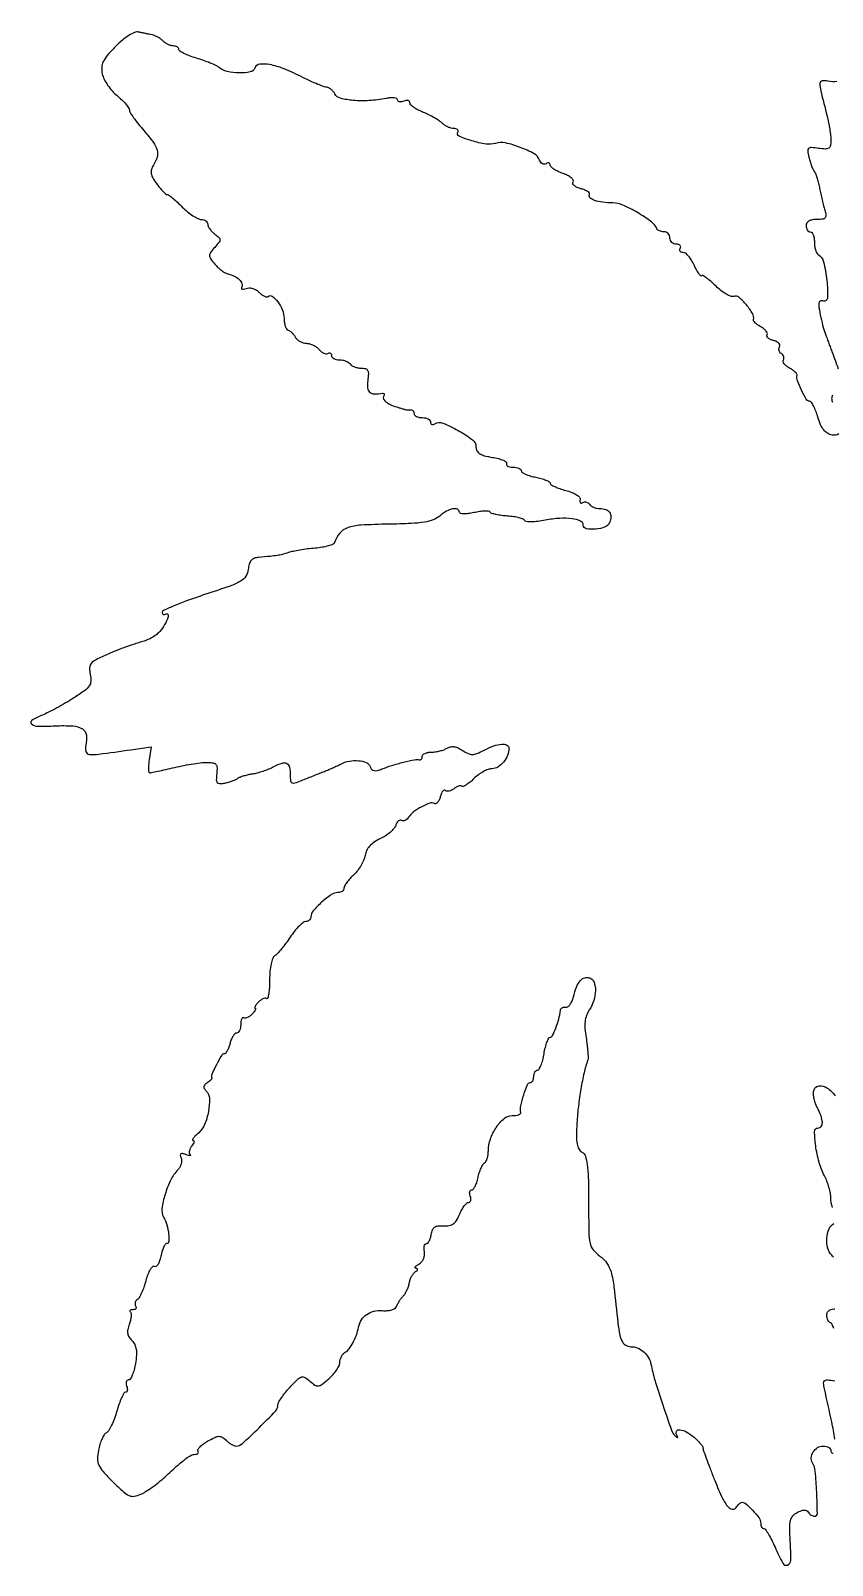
# Model space of a CAD drawing. Extents: x 0 to 389, y 0 to 388.
# Drawn here: x 0.1 to 194.4, y 0.1 to 371.7 of the extents above; entities that cross this region are included whole.
import ezdxf

# ---------------------------------------------------------------- set-up
doc = ezdxf.new("R2010")
doc.units = 0

msp = doc.modelspace()

# ---------------------------------------------------------------- linework, layer by layer
for points in [[(195.919137, 274.046835, -0.174423), (194.306045, 273.792326, -0.090086), (193.184973, 274.225306, -0.08716), (192.272916, 275.028701, -0.066518), (191.514225, 276.288854, -0.029508), (190.847243, 278.11552, 0.019178), (190.338397, 279.603771, 0.028461), (189.770773, 280.858934, 0.027598), (189.219254, 281.785727, 0.249709), (188.816962, 282, -0.266411), (188.049624, 282.440089, -0.020369), (186.887179, 284.62677, -0.024495), (185.921531, 286.917795, -0.140235), (185.828566, 288.220143, 0.210351), (185.755263, 288.568729, 0.045423), (185.34278, 289.046002, 0.040052), (184.72373, 289.554064, 0.028954), (183.962039, 290.020316, -0.043354), (183.229258, 290.498372, -0.065483), (182.696682, 291.041802, -0.088465), (182.433219, 291.562961, -0.214493), (182.488304, 291.981075, 0.116499), (182.616576, 292.366057, 0.100515), (182.569397, 292.79056, 0.093061), (182.353143, 293.189597, 0.083947), (182, 293.5, -0.095629), (181.652877, 293.819671, -0.097078), (181.451932, 294.24395, -0.098706), (181.42785, 294.706701, -0.102556), (181.584304, 295.136406, 0.202568), (181.649945, 295.559702, 0.129621), (181.406257, 296.001892, 0.087663), (180.866913, 296.398806, 0.050987), (180.111863, 296.680998, -0.04215), (179.348692, 296.950984, -0.074358), (178.788045, 297.312496, -0.115153), (178.509808, 297.701954, -0.240644), (178.539256, 298.063517, 0.22334), (178.58517, 298.46415, 0.085012), (178.311414, 298.971297, 0.062734), (177.772942, 299.504949, 0.041074), (177.037961, 299.979684, -0.030236), (176.280661, 300.445919, -0.042922), (175.675111, 300.953998, -0.050319), (175.284996, 301.430195, -0.221692), (175.232337, 301.779857, 0.210402), (175.053497, 303.170444, 0.039197), (173.520181, 305.313614, 0.038382), (171.704559, 307.16333, 0.277938), (170.527884, 307.372326, -0.181981), (169.82154, 307.367817, -0.040142), (168.702944, 307.88609, -0.036773), (167.429867, 308.734128, -0.02823), (166.170591, 309.833242, 0.014333), (164.973647, 310.938011, 0.023453), (163.891796, 311.794783, 0.019937), (163.00056, 312.382584, 0.344923), (162.676475, 312.343142, -0.423489), (162.418017, 312.347221, -0.036326), (161.955467, 312.9178, -0.030928), (161.417015, 313.802464, -0.017052), (160.865127, 314.942571, 0.033491), (160.250392, 316.112845, 0.04175), (159.52307, 317.10188, 0.046935), (158.79483, 317.793292, 0.167969), (158.196872, 318, -0.081788), (157.740811, 318.075103, -0.160288), (157.449767, 318.29375, -0.182884), (157.367757, 318.619199, -0.110106), (157.5, 319, 0.139169), (157.607943, 319.379648, 0.191142), (157.478525, 319.70625, 0.138808), (157.110654, 319.926733, 0.066118), (156.559017, 320, -0.095165), (155.963945, 320.114295, -0.09695), (155.457961, 320.440625, -0.098802), (155.119235, 320.927627, -0.103052), (155, 321.5, 0.09335), (154.892158, 322.07259, 0.096425), (154.583854, 322.559375, 0.099164), (154.123872, 322.885184, 0.105033), (153.583333, 323, -0.048968), (153.016711, 323.055626, -0.052342), (152.484896, 323.220312, -0.058488), (152.063522, 323.462547, -0.12921), (151.833333, 323.75, 0.130125), (150.444529, 325.477919, 0.026433), (147.133128, 327.657528, 0.027545), (143.574451, 329.484044, 0.105165), (141.148509, 330, -0.029409), (138.661133, 330.146432, -0.055641), (136.707493, 330.601333, -0.098263), (135.605541, 331.255653, -0.362944), (135.498833, 331.998111, 0.29719), (135.490378, 332.347717, 0.090447), (135.098662, 332.741841, 0.058264), (134.388679, 333.122056, 0.032352), (133.452191, 333.422643, -0.041367), (132.525694, 333.738533, -0.073601), (131.843484, 334.16455, -0.114995), (131.502704, 334.625458, -0.245048), (131.534109, 335.055189, 0.27909), (131.538374, 335.516549, 0.084292), (131.065808, 336.073892, 0.057468), (130.20903, 336.640793, 0.033586), (129.075007, 337.123697, -0.026091), (127.897408, 337.604452, -0.036123), (126.903283, 338.163114, -0.039377), (126.193411, 338.717367, -0.210314), (126, 339.156842, 0.125666), (125.91941, 339.472431, 0.188753), (125.704175, 339.652854, 0.148319), (125.378231, 339.662646, 0.072405), (124.992937, 339.495635, -0.14106), (124.564698, 339.375592, -0.124093), (124.11423, 339.492484, -0.103002), (123.70922, 339.83786, -0.073385), (123.415765, 340.358916, 0.1766), (122.07794, 341.896608, 0.035324), (118.725886, 343.45254, 0.036746), (115.126908, 344.528481, 0.13185), (112.751655, 344.421178, -0.116222), (110.466246, 344.247321, -0.033508), (106.986885, 345.034403, -0.03117), (103.89719, 346.16847, -0.45568), (103.592162, 347.149121, 0.162907), (103.667856, 347.471536, 0.190788), (103.52658, 347.750054, 0.124088), (103.162483, 347.938411, 0.057688), (102.630446, 348, -0.069681), (101.964878, 348.093207, -0.038241), (101.191667, 348.379593, -0.037254), (100.43664, 348.797607, -0.048568), (99.821429, 349.29223, 0.047457), (99.094582, 349.879264, 0.015977), (97.933482, 350.595288, 0.015731), (96.591183, 351.309845, 0.017383), (95.25, 351.913551, -0.024278), (94.005365, 352.494559, -0.033412), (92.954688, 353.141761, -0.035279), (92.198961, 353.764749, -0.205536), (92, 354.228309, 0.180912), (91.877633, 354.555435, 0.148077), (91.559375, 354.755354, 0.10169), (91.074312, 354.786525, 0.057036), (90.5, 354.638374, -0.050349), (89.925372, 354.481939, -0.091693), (89.440625, 354.490517, -0.1412), (89.12286, 354.6564, -0.205089), (89, 354.943329, 0.300056), (88.802586, 355.242673, 0.069963), (88.192187, 355.408368, 0.049974), (87.304117, 355.431021, 0.029364), (86.25, 355.28991, -0.0315), (82.143379, 354.757999, -0.038358), (78.267241, 354.800053, -0.041094), (75.171694, 355.330371, -0.204996), (73.806168, 356.381875, 0.045516), (73.381599, 357.000904, 0.047202), (72.856694, 357.524676, 0.0519), (72.314955, 357.884486, 0.121231), (71.845537, 358, -0.089241), (71.199705, 358.116195, -0.008513), (69.702101, 358.702318, -0.010647), (67.930392, 359.475238, -0.008201), (66.030341, 360.390869, 0.019613), (61.497711, 362.449052, 0.048488), (58.00394, 363.492101, 0.078971), (55.596256, 363.577865, 0.277399), (54.423729, 362.661837, -0.256752), (53.29363, 361.706597, -0.053796), (50.61998, 361.460984, -0.053142), (47.724876, 361.816146, -0.114382), (45.718895, 362.800096, 0.060352), (44.986936, 363.262308, 0.012902), (43.609613, 363.872237, 0.013307), (41.96646, 364.499116, 0.012325), (40.25, 365.055013, -0.017052), (38.621522, 365.599474, -0.025705), (37.248438, 366.193244, -0.023374), (36.220353, 366.763314, -0.260079), (36, 367.158288, 0.152302), (35.899899, 367.479293, 0.098224), (35.618125, 367.752747, 0.08101), (35.197055, 367.937224, 0.062898), (34.7, 368, -0.072899), (34.115953, 368.085608, -0.038699), (33.432349, 368.349526, -0.03751), (32.761251, 368.734471, -0.047443), (32.210123, 369.189877, 0.041759), (31.644383, 369.668261, 0.027847), (30.926173, 370.121327, 0.028058), (30.174828, 370.485191, 0.048124), (29.510123, 370.689877, -0.000268), (28.806396, 370.83479, -0.00014), (27.929536, 371.016101, -0.000139), (27.029943, 371.202636, -0.000213), (26.25, 371.364934, 0.152866), (25.299139, 371.271646, 0.039865), (23.921907, 370.553125, 0.03465), (22.333936, 369.39573, 0.022813), (20.670998, 367.862869, 0.016676), (18.674248, 365.707054, 0.065937), (17.682713, 364.200492, 0.098725), (17.325212, 362.82105, 0.06835), (17.45393, 361.209756, 0.064157), (17.899897, 359.966224, 0.031767), (18.757684, 358.522128, 0.030897), (19.852165, 357.115627, 0.039355), (21.032931, 355.972798, -0.018441), (22.170473, 354.960346, -0.023719), (23.134059, 353.944915, -0.022622), (23.84225, 353.044641, -0.151732), (24.019184, 352.510977, 0.136417), (24.195533, 351.920308, 0.012357), (25.055222, 350.625185, 0.015308), (26.184604, 349.11253, 0.011379), (27.519184, 347.510929, -0.018959), (29.842357, 344.635416, -0.09296), (30.758547, 342.768631, -0.141526), (30.741351, 341.103202, -0.066783), (29.84726, 339.127032, 0.065158), (29.366384, 338.07327, 0.116718), (29.304343, 337.12885, 0.089083), (29.678316, 336.08653, 0.026983), (30.59726, 334.672026, 0.015111), (31.375129, 333.670387, 0.020616), (32.138786, 332.820064, 0.017973), (32.811116, 332.178645, 0.171471), (33.173077, 332.031425, -0.151794), (33.570518, 331.887273, -0.010189), (34.529688, 331.127981, -0.013917), (35.647937, 330.151511, -0.009937), (36.846154, 329, 0.024017), (38.110431, 327.851676, 0.027293), (39.428125, 326.88125, 0.028031), (40.622227, 326.190943, 0.117565), (41.423077, 326, -0.070585), (42.025735, 325.914496, -0.086206), (42.536779, 325.665196, -0.10022), (42.878446, 325.294876, -0.137202), (43, 324.860243, 0.11354), (43.12114, 324.333651, 0.043096), (43.510163, 323.682249, 0.039891), (44.072203, 323.020689, 0.03888), (44.736725, 322.450561, -0.028583), (45.730609, 321.63274, -0.211355), (45.968648, 321.082874, -0.166829), (45.749153, 320.459687, -0.016578), (44.71088, 319.23302, 0.023313), (43.692409, 317.996359, 0.162818), (43.450021, 317.263764, 0.15524), (43.691075, 316.514599, 0.020648), (44.724155, 315.185177, 0.029952), (45.511424, 314.359831, 0.028145), (46.407491, 313.615979, 0.0293), (47.27725, 313.048639, 0.080628), (47.96092, 312.792476, -0.067204), (49.436122, 312.284223, -0.077782), (50.643454, 311.420013, -0.102486), (51.300032, 310.439465, -0.237274), (51.230995, 309.580061, 0.165405), (51.166633, 309.289861, 0.308184), (51.316454, 309.114668, 0.123292), (51.713572, 309.106698, 0.035297), (52.307016, 309.287572, -0.100147), (53.052911, 309.413137, -0.063709), (53.925049, 309.272306, -0.059972), (54.790675, 308.899016, -0.064704), (55.51868, 308.338463, 0.034458), (56.164205, 307.776269, 0.052535), (56.799981, 307.392876, 0.06842), (57.334763, 307.226836, 0.24202), (57.666667, 307.333333, -0.371653), (58.65403, 307.406266, -0.076239), (59.987384, 306.060265, -0.061186), (61.118819, 304.019725, -0.09631), (61.5, 302.05915, 0.036622), (61.573574, 301.055997, 0.046973), (61.79375, 300.157447, 0.054705), (62.115558, 299.480009, 0.178711), (62.5, 299.178967, -0.080083), (62.940355, 298.955024, -0.035292), (63.441159, 298.532478, -0.033774), (63.919933, 297.999498, -0.038555), (64.29969, 297.428967, 0.084508), (64.740764, 296.882213, 0.056374), (65.401407, 296.419759, 0.055089), (66.168739, 296.106105, 0.069604), (66.927245, 296, -0.06867), (67.717631, 295.890934, -0.044568), (68.581177, 295.562609, -0.044184), (69.383415, 295.080945, -0.062343), (69.990862, 294.51101, 0.050777), (70.529284, 293.981976, 0.064546), (71.124078, 293.620389, 0.078442), (71.682148, 293.471484, 0.165938), (72.113307, 293.570027, -0.096707), (72.451507, 293.69762, -0.174428), (72.739534, 293.645971, -0.171182), (72.932242, 293.421269, -0.09272), (73, 293.059017, 0.177572), (73.148207, 292.654862, 0.092354), (73.570164, 292.311086, 0.072446), (74.198366, 292.078333, 0.052595), (74.940983, 292, -0.046881), (75.729296, 291.925923, -0.046318), (76.49335, 291.70625, -0.050262), (77.123976, 291.383556, -0.111412), (77.5, 291, 0.116102), (77.883255, 290.616244, 0.049248), (78.539991, 290.29375, 0.045159), (79.340773, 290.074027, 0.044414), (80.172516, 290, -0.064562), (81.220081, 289.864169, -0.207733), (81.760077, 289.438523, -0.137045), (81.945922, 288.612241, -0.023647), (81.786692, 287, 0.056042), (81.725733, 285.195078, 0.195964), (82.237965, 284.174653, 0.178848), (83.357623, 283.747334, 0.04569), (85.32433, 283.906356, -0.124362), (85.591279, 283.886174, -0.236738), (85.73949, 283.737241, -0.160206), (85.73958, 283.472394, -0.059119), (85.580073, 283.129561, 0.288405), (85.585184, 282.490421, 0.093416), (86.263394, 281.770911, 0.058517), (87.529188, 281.059975, 0.030046), (89.25, 280.461367, -0.003112), (89.591398, 280.362856, -0.00181), (90, 280.240584, -0.001809), (90.408551, 280.115099, -0.003054), (90.75, 280.006579, 0.035422), (91.091714, 279.921861, 0.02227), (91.5, 279.869449, 0.022329), (91.908429, 279.85372, 0.037629), (92.25, 279.881579, -0.137085), (92.535622, 279.848335, -0.119953), (92.779688, 279.671464, -0.101574), (92.943594, 279.373191, -0.075146), (93, 279, 0.191087), (93.151477, 278.618118, 0.088204), (93.5875, 278.29375, 0.068025), (94.234582, 278.073693, 0.048028), (95, 278, -0.050979), (95.765275, 277.92177, -0.070927), (96.4125, 277.688914, -0.09101), (96.847664, 277.345219, -0.182172), (97, 276.940983, 0.113064), (97.08089, 276.587838, 0.184297), (97.301796, 276.379573, 0.15794), (97.634685, 276.353502, 0.079778), (98.027392, 276.516929, -0.236811), (99.965008, 276.688896, -0.033685), (103.682274, 274.921229, -0.033713), (107.129233, 272.669655, -0.235402), (108, 270.922611, 0.119965), (108.228429, 269.98425, 0.132306), (108.858031, 269.295635, 0.079811), (110.028377, 268.79007, 0.022483), (111.981824, 268.386916, -0.022315), (113.470742, 268.080155, -0.041564), (114.635114, 267.680173, -0.060059), (115.352877, 267.255816, -0.385121), (115.422807, 266.875098, 0.23938), (115.395082, 266.544465, 0.166936), (115.645674, 266.25706, 0.089648), (116.189325, 266.062252, 0.041339), (116.940983, 266, -0.041242), (117.72932, 265.934863, -0.060721), (118.395164, 265.738942, -0.079827), (118.847234, 265.451228, -0.214371), (119, 265.111291, 0.256887), (119.211538, 264.726727, 0.037322), (120.028125, 264.290763, 0.034546), (121.159097, 263.882132, 0.023055), (122.5, 263.565978, -0.020175), (123.841097, 263.257918, -0.030746), (124.971875, 262.873619, -0.031193), (125.801194, 262.471534, -0.270574), (126, 262.131052, 0.263589), (126.20171, 261.775013, 0.026189), (127.101562, 261.2979, 0.027581), (128.313119, 260.813974, 0.018252), (129.75, 260.387751, -0.029219), (131.22729, 259.91407, -0.051548), (132.367338, 259.33251, -0.070498), (133.076001, 258.716611, -0.235489), (133.225223, 258.137056, 0.064457), (133.188256, 257.686201, 0.184082), (133.311893, 257.40252, 0.239283), (133.563561, 257.317451, 0.102811), (133.906125, 257.441982, -0.105503), (134.318852, 257.589535, -0.099244), (134.765582, 257.560581, -0.096298), (135.177412, 257.35932, -0.092929), (135.489919, 257.016312, 0.107582), (135.866185, 256.626652, 0.051001), (136.486353, 256.298542, 0.047237), (137.233522, 256.075322, 0.049017), (138, 256, -0.079428), (139.449577, 255.768263, -0.16168), (140.365893, 255.089392, -0.164056), (140.686261, 254.005397, -0.082324), (140.396256, 252.590242, -0.219432), (139.314235, 251.536049, -0.061423), (136.949417, 251.013027, -0.069169), (134.726673, 251.108989, -0.362066), (134, 251.980948, 0.301177), (133.340163, 252.977016, 0.068255), (131.282064, 253.534119, 0.049409), (128.303653, 253.62146, 0.029563), (124.787936, 253.167079, -0.016822), (122.961199, 252.883518, -0.026363), (121.375459, 252.776089, -0.024263), (120.143972, 252.817465, -0.295969), (119.787936, 253.092427, 0.220998), (119.462444, 253.426306, 0.026919), (118.46239, 253.745865, 0.027843), (117.164111, 254.008757, 0.019507), (115.679776, 254.165351, -0.015965), (114.185597, 254.31229, -0.02198), (112.857061, 254.545688, -0.019483), (111.801091, 254.823007, -0.182342), (111.435102, 255.105007, 0.236734), (111.072777, 255.328305, 0.02846), (110.105645, 255.357808, 0.028978), (108.87906, 255.2541, 0.019886), (107.505326, 255.001201, -0.021899), (106.13367, 254.754386, -0.041007), (105.008573, 254.695517, -0.055813), (104.231899, 254.80592, -0.341989), (104, 255.105311, 0.299358), (103.538433, 255.807153, 0.150417), (102.438029, 255.927275, 0.081734), (100.851093, 255.342652, 0.049634), (99.213909, 254.185522, -0.089417), (97.654709, 253.259162, -0.04994), (95.513648, 252.694332, -0.028861), (92.275354, 252.368017, -0.006731), (86.81404, 252.208164, 0.009967), (80.111372, 251.968556, 0.068506), (76.882194, 251.339268, 0.139576), (75.018606, 250.046119, 0.09152), (73.747814, 247.743443, -0.218255), (73.373947, 247.343346, -0.027802), (72.232041, 246.947214, -0.028424), (70.744653, 246.612275, -0.020023), (69.043154, 246.39913, 0.010313), (67.213455, 246.205921, 0.009438), (65.338121, 245.932638, 0.009485), (63.673252, 245.625294, 0.030216), (62.581403, 245.332579, -0.016479), (61.123157, 244.898389, -0.024479), (59.819475, 244.623944, -0.01646), (58.165497, 244.415069, -0.003632), (55.316422, 244.17105, 0.074943), (54.285412, 243.932058, 0.121981), (53.558085, 243.41265, 0.104065), (53.084467, 242.546728, 0.044669), (52.816422, 241.25, -0.114978), (52.226362, 239.600361, -0.119129), (50.973509, 238.406733, -0.046843), (48.412882, 237.231023, -0.005081), (42.25, 235.143069, 0.007854), (38.320864, 233.787557, 0.012513), (35.010937, 232.492562, 0.006378), (32.312269, 231.317332, 0.294964), (32, 230.834052, 0.12411), (32.078957, 230.520857, 0.188329), (32.290385, 230.341109, 0.14947), (32.610375, 230.32973, 0.073225), (32.988546, 230.492921, -0.558758), (33.418097, 230.277144, -0.121796), (33.256549, 229.251304, -0.045392), (32.303174, 227.460952, -0.046741), (31.050489, 225.890944, -0.053761), (30.254358, 225.225102, -0.026897), (29.124089, 224.554763, -0.026348), (27.867018, 223.979993, -0.035096), (26.669814, 223.601767, 0.021362), (25.247929, 223.195121, 0.007235), (23.215534, 222.485912, 0.00718), (20.98938, 221.636342, 0.00819), (18.884867, 220.758175, 0.011902), (15.952156, 219.393618, 0.097707), (14.787685, 218.500837, 0.176309), (14.380936, 217.461025, 0.060084), (14.53904, 215.82225, -0.065078), (14.679459, 214.197873, -0.142733), (14.28196, 213.027048, -0.085056), (13.15294, 211.887022, -0.013844), (10.561076, 210.140869, -0.008785), (8.586008, 208.936445, -0.007292), (6.444121, 207.722986, -0.007374), (4.448729, 206.668594, -0.019671), (2.987089, 205.994652, 0.033486), (0.368047, 204.698205, 0.515318), (0.289051, 203.847084, 0.177739), (1.748784, 203.297824, 0.013602), (6.019265, 203.379481, -0.02557), (10.341292, 203.358705, -0.127391), (12.633244, 202.626165, -0.222402), (13.595839, 201.125526, -0.094926), (13.457637, 198.687235, 0.13381), (13.488172, 197.170885, 0.305299), (14.328696, 196.474341, 0.05831), (16.646899, 196.514013, 0.002753), (24.386188, 197.597602), (29.272377, 198.309181), (28.809381, 195.154591, 0.016798), (28.673295, 193.946084, 0.028704), (28.651828, 192.93125, 0.029489), (28.723359, 192.182163, 0.377462), (28.923193, 192.015621, 0.044099), (29.330016, 192.062702, 0.001424), (30.946188, 192.400772, 0.002732), (32.850829, 192.815736, 0.001893), (35, 193.304838, -0.009454), (37.289068, 193.789496, -0.009163), (39.61875, 194.192796, -0.009109), (41.680265, 194.472535, -0.033097), (43, 194.539217, -0.040785), (44.327633, 194.40975, -0.181925), (44.987936, 194.015157, -0.165934), (45.258744, 193.257704, -0.032677), (45.184301, 191.794765, 0.025147), (45.088506, 190.343036, 0.167969), (45.311028, 189.665255, 0.231505), (45.857085, 189.390792, 0.050294), (46.93806, 189.488071, 0.021413), (47.821669, 189.697829, 0.016499), (48.765698, 189.999069, 0.016781), (49.630453, 190.339902, 0.037774), (50.253759, 190.667986, -0.047588), (50.89834, 190.991302, -0.018584), (51.840764, 191.316903, -0.018197), (52.893628, 191.595972, -0.021561), (53.90629, 191.77982, 0.031764), (55.022173, 192.006004, 0.01578), (56.403829, 192.42592, 0.015595), (57.813543, 192.952998, 0.02207), (59.029506, 193.515258, -0.037798), (61.035174, 194.36724, -0.209084), (62.176525, 194.268727, -0.227411), (62.81941, 193.378138, -0.044538), (63, 191.354772, 0.031579), (63.08337, 190.036075, 0.263446), (63.428093, 189.574486, 0.185329), (64.097801, 189.542551, 0.015656), (65.75, 190.145951, -0.000268), (66.98454, 190.640379, -0.000169), (68.426563, 191.216443, -0.000169), (69.844881, 191.781926, -0.000311), (71, 192.241183, 0.005613), (72.084139, 192.685591, 0.004129), (73.275702, 193.201374, 0.004173), (74.394873, 193.708049, 0.009281), (75.236431, 194.116671, -0.070972), (77.330322, 194.831261, -0.068278), (79.569098, 194.945155, -0.079817), (81.418356, 194.483173, -0.202784), (82.359295, 193.506076, 0.090918), (82.760417, 192.848506, 0.162677), (83.304244, 192.537719, 0.11315), (84.076286, 192.559869, 0.03269), (85.216283, 192.936869, -0.021858), (87.604161, 193.784317, -0.013901), (90.447807, 194.56985, -0.01016), (93.123249, 195.172064, -0.104479), (94.25, 195.164038, 0.137064), (94.535495, 195.180359, 0.128198), (94.779687, 195.341936, 0.107546), (94.943602, 195.630234, 0.075823), (95, 196, -0.208855), (95.167516, 196.383543, -0.081007), (95.660938, 196.710748, -0.061885), (96.38862, 196.93607, -0.042491), (97.25, 197.015313, 0.035063), (98.220609, 197.090104, 0.025911), (99.276845, 197.302908, 0.026403), (100.25834, 197.610199, 0.05194), (100.990323, 197.972857, -0.092028), (101.788657, 198.291949, -0.085103), (102.671414, 198.315708, -0.070084), (103.652223, 198.030667, -0.039339), (104.742564, 197.433023, 0.036075), (106.100079, 196.677386, 0.111446), (107.119739, 196.455971, 0.095291), (108.226514, 196.678203, 0.022274), (109.952581, 197.475479, -0.031496), (112.327711, 198.519887, -0.069006), (114.264983, 198.939921, -0.129667), (115.507142, 198.711092, -0.29046), (116, 197.934259, -0.0989), (115.660951, 196.236932, -0.074304), (114.67507, 194.60209, -0.078464), (113.323139, 193.408678, -0.142604), (111.919362, 193, 0.088373), (110.97954, 192.832583, 0.036343), (109.796388, 192.29678, 0.034518), (108.579567, 191.52216, 0.037391), (107.515152, 190.606061, -0.021123), (106.558832, 189.727299, -0.034004), (105.666853, 189.07292, -0.037431), (104.935784, 188.682855, -0.309528), (104.584772, 188.748561, 0.203608), (104.279916, 188.871625, 0.071668), (103.804597, 188.794361, 0.056771), (103.244541, 188.545829, 0.040434), (102.682157, 188.151177, -0.052935), (102.107834, 187.769164, -0.068333), (101.51236, 187.555349, -0.083861), (100.987761, 187.533857, -0.16626), (100.618328, 187.715006, 0.277738), (100.305778, 187.792678, 0.14309), (99.956989, 187.562918, 0.076053), (99.616526, 187.010391, 0.036178), (99.346647, 186.217577, -0.040481), (99.06544, 185.414185, -0.071675), (98.692836, 184.820823, -0.111513), (98.29429, 184.521065, -0.249047), (97.926987, 184.545125, 0.226984), (96.839234, 184.662147, 0.037354), (94.850173, 183.78838, 0.040403), (92.891531, 182.534764, 0.088352), (91.68854, 181.228968, -0.065627), (91.313559, 180.783108, -0.082028), (90.860899, 180.48862, -0.097536), (90.403454, 180.386984, -0.14545), (90.010536, 180.493488, 0.196295), (89.63434, 180.556483, 0.120743), (89.226559, 180.353395, 0.085032), (88.846256, 179.900732, 0.052227), (88.558525, 179.264521, -0.100153), (88.110803, 178.482577, -0.036078), (87.194308, 177.577703, -0.034038), (86.01826, 176.704198, -0.034214), (84.736529, 176, 0.040274), (83.307209, 175.192042, 0.060604), (82.228452, 174.253395, 0.069403), (81.510449, 173.192767, 0.079271), (81.150649, 172.022595, -0.064422), (80.845117, 170.913264, -0.032953), (80.198729, 169.61938, -0.032095), (79.345306, 168.353971, -0.04149), (78.400649, 167.320344, 0.021593), (77.481605, 166.391708, 0.026038), (76.705191, 165.44127, 0.026133), (76.146692, 164.590013, 0.132871), (76, 164.047749, -0.137098), (75.888347, 163.648201, -0.100229), (75.57451, 163.307776, -0.086242), (75.105089, 163.078605, -0.070644), (74.551522, 163, 0.152233), (72.955192, 162.502442, 0.031472), (70.615087, 160.659075, 0.030392), (68.533431, 158.554383, 0.181745), (68, 157.135329, -0.109136), (67.9042, 156.701657, -0.099229), (67.632812, 156.331496, -0.094712), (67.227244, 156.082008, -0.089529), (66.75, 155.993167, 0.169096), (66.116793, 155.76883, 0.027788), (65.135535, 154.888786, 0.027873), (64.054488, 153.676974, 0.021395), (63.009269, 152.243167, -0.0122), (61.963313, 150.751496, -0.013539), (60.88028, 149.364646, -0.012963), (59.897278, 148.23479, -0.065865), (59.259269, 147.70031, 0.163228), (58.749205, 147.071367, 0.036097), (58.352756, 145.721383, 0.032249), (58.08714, 143.951938, 0.021134), (58, 141.891293, -0.014109), (57.946655, 140.001275, -0.026693), (57.779688, 138.486835, -0.031068), (57.54184, 137.449048, -0.491647), (57.25, 137.336023, 0.17908), (56.869342, 137.409224, 0.067068), (56.341543, 137.246907, 0.055473), (55.759327, 136.895434, 0.042718), (55.210573, 136.39504, 0.021132), (54.755559, 135.858994, 0.047649), (54.469954, 135.409793, 0.10189), (54.389729, 135.117676, 0.433366), (54.5, 135, -0.433366), (54.610271, 134.882324, -0.10189), (54.530046, 134.590207, -0.047649), (54.244441, 134.141006, -0.021132), (53.789427, 133.60496, -0.042718), (53.240673, 133.104566, -0.055473), (52.658457, 132.753093, -0.067068), (52.130658, 132.590776, -0.17908), (51.75, 132.663977, 0.285625), (51.466409, 132.660561, 0.14224), (51.220312, 132.379819, 0.074384), (51.053212, 131.81709, 0.035054), (51, 131.059017, -0.045679), (50.927848, 130.270896, -0.065597), (50.711847, 129.604836, -0.085623), (50.393832, 129.155049, -0.198688), (50.019052, 129, 0.196992), (49.598489, 128.827615, 0.05533), (49.141941, 128.265625, 0.046776), (48.722843, 127.457085, 0.034719), (48.410644, 126.5, -0.025832), (48.117, 125.542451, -0.037158), (47.752746, 124.734375, -0.041232), (47.374574, 124.157401, -0.231031), (47.052107, 124, 0.265724), (46.387672, 123.62006, 0.013188), (45.122557, 121.334434, 0.014272), (43.989597, 118.992721, 0.216214), (43.992941, 118.111803, -0.258715), (43.977404, 117.90952, -0.044357), (43.728747, 117.596717, -0.038662), (43.339239, 117.24588, -0.025593), (42.843769, 116.903444, 0.056766), (42.273212, 116.454212, 0.172858), (42.062663, 116.016185, 0.169949), (42.174951, 115.538651, 0.054496), (42.637748, 114.962252, -0.190366), (43.428444, 113.138871, -0.054442), (43.19055, 110.008013, -0.054004), (42.234841, 106.834561, -0.114477), (40.734362, 104.769614, 0.017683), (40.003861, 104.089338, 0.041281), (39.521132, 103.519824, 0.094309), (39.351083, 103.151503, 0.487771), (39.469435, 103, -0.286891), (39.661557, 102.879877, -0.17686), (39.68993, 102.605785, -0.078891), (39.505001, 102.173704, -0.032727), (39.131121, 101.657991, 0.054961), (38.757886, 101.091916, 0.069936), (38.553332, 100.501386, 0.085147), (38.540806, 99.978023, 0.161237), (38.728195, 99.605138, -0.179838), (38.818733, 99.407477, -0.422424), (38.721788, 99.298212, -0.083912), (38.334114, 99.345638, -0.019314), (37.708179, 99.558488, 0.031452), (36.897457, 99.812407, 0.216839), (36.497648, 99.736996, 0.288779), (36.362397, 99.412622, 0.049838), (36.54617, 98.740279, -0.09566), (36.664962, 98.07102, -0.061611), (36.556141, 97.28827, -0.05893), (36.248911, 96.516664, -0.068124), (35.781303, 95.878939, 0.078228), (34.06048, 93.430354, 0.040129), (32.678489, 89.932155, 0.038594), (31.911884, 86.485771, 0.164441), (32.292923, 84.441059, -0.055674), (33.09256, 82.544308, -0.043211), (33.540957, 80.347774, -0.04575), (33.584241, 78.511357, -0.394471), (33.036944, 78, 0.253534), (32.694467, 77.814411, 0.037323), (32.301021, 77.099282, 0.034571), (31.928908, 76.108429, 0.023189), (31.636745, 74.933724, -0.032566), (31.332293, 73.800691, -0.060328), (30.920142, 72.943374, -0.097341), (30.473953, 72.476461, -0.300482), (30.058414, 72.463898, 0.345822), (29.612411, 72.413591, 0.062905), (29.061387, 71.71368, 0.044619), (28.500562, 70.558916, 0.02498), (28.019494, 69.072396, -0.017746), (27.53586, 67.500708, -0.021912), (26.970533, 66.07633, -0.020963), (26.403625, 64.942273, -0.128638), (25.956513, 64.473124, 0.09301), (25.622716, 64.168912, 0.096323), (25.426938, 63.767926, 0.099229), (25.398911, 63.332889, 0.105413), (25.542705, 62.930902, -0.110306), (25.66565, 62.576421, -0.182985), (25.588987, 62.273452, -0.160128), (25.317541, 62.069898, -0.081648), (24.89235, 62, 0.048489), (24.462826, 61.958248, 0.144812), (24.20379, 61.822921, 0.260509), (24.14439, 61.625349, 0.142903), (24.269489, 61.397177, -0.18224), (24.444137, 61.011159, -0.040954), (24.431285, 60.277197, -0.037338), (24.273571, 59.380026, -0.028675), (23.973765, 58.430997, 0.044612), (23.637733, 57.236165, 0.087602), (23.627658, 56.251778, 0.095159), (23.951133, 55.377223, 0.060419), (24.623127, 54.519731, -0.080128), (25.312693, 53.564944, -0.077363), (25.677603, 52.430259, -0.057741), (25.738098, 50.96905, -0.023352), (25.49762, 48.985911, -0.023377), (25.165558, 47.458826, -0.035187), (24.722662, 46.170861, -0.038431), (24.241413, 45.242789, -0.2595), (23.805113, 45, 0.174127), (23.465129, 44.877897, 0.149533), (23.254464, 44.559375, 0.104712), (23.21615, 44.074203, 0.059207), (23.361626, 43.5, -0.04774), (23.52131, 42.925259, -0.087521), (23.521792, 42.440625, -0.137367), (23.369611, 42.122853, -0.216057), (23.098576, 42, 0.268457), (22.706049, 41.772879, 0.021569), (22.133928, 40.6701, 0.024523), (21.53887, 39.20754, 0.016096), (20.992351, 37.47268, -0.020177), (20.413573, 35.686419, -0.02431), (19.722782, 34.062972, -0.024052), (19.021456, 32.776164, -0.127644), (18.450409, 32.22268, 0.123833), (17.915386, 31.711839, 0.033856), (17.357325, 30.67662, 0.032051), (16.864185, 29.376935, 0.028576), (16.518812, 27.974324, 0.043963), (16.313993, 25.856811, 0.110433), (16.637611, 24.348996, 0.076209), (17.658213, 22.80312, 0.013683), (20.051115, 20.300585, 0.010961), (22.57945, 17.904716, 0.079462), (23.977459, 16.992792, 0.145867), (25.207589, 16.832332, 0.066986), (26.769971, 17.304961, 0.034913), (27.968663, 17.95565, 0.013831), (29.521838, 19.006377, 0.013609), (31.142401, 20.237464, 0.016612), (32.586207, 21.4787, -0.003969), (35.889374, 24.466924, -0.022105), (37.742466, 25.975406, -0.042377), (39.00743, 26.758526, -0.117951), (40.016811, 27, 0.07436), (40.402389, 27.057662, 0.151029), (40.653493, 27.228234, 0.187708), (40.732729, 27.481489, 0.122024), (40.637843, 27.776966, -0.29096), (40.643045, 28.186225, -0.050655), (41.152152, 28.815508, -0.041336), (41.98437, 29.5261, -0.025775), (43.062994, 30.221369, -0.01828), (44.731112, 31.099304, -0.099497), (45.715474, 31.350204, -0.150199), (46.515137, 31.148622, -0.060145), (47.412739, 30.444403, 0.03123), (48.039234, 29.891637, 0.031715), (48.726603, 29.424293, 0.033431), (49.374137, 29.097919, 0.100341), (49.857157, 29, 0.186879), (51.395508, 29.595779, 0.009005), (55.465661, 33.441101, 0.008863), (59.400543, 37.43416, 0.192406), (60, 38.934279, -0.129981), (60.168593, 39.571849, -0.020186), (60.865002, 40.6891, -0.021338), (61.817203, 41.96686, -0.017126), (62.944688, 43.259278, -0.01122), (64.815904, 45.173513, -0.121888), (65.739224, 45.716666, -0.21411), (66.57579, 45.605009, -0.045287), (67.781085, 44.698115, 0.034941), (68.98101, 43.755821, 0.182436), (69.7842, 43.563558, 0.131608), (70.662074, 43.922015, 0.015121), (72.336397, 45.274908, 0.032733), (73.355717, 46.27384, 0.034418), (74.217567, 47.381463, 0.036676), (74.819154, 48.4343, 0.111914), (75, 49.232147, -0.070061), (75.098221, 49.92967, -0.053306), (75.38934, 50.645415, -0.054107), (75.818243, 51.271108, -0.079892), (76.325411, 51.70031, 0.095665), (77.281048, 52.561796, 0.039408), (78.222222, 54.037819, 0.036487), (79.025763, 55.857067, 0.034964), (79.569853, 57.799712, -0.089291), (80.276016, 59.56111, -0.101459), (81.52932, 60.875461, -0.096831), (83.250157, 61.631348, -0.074355), (85.302222, 61.780148, 0.037522), (86.521451, 61.778878, 0.05264), (87.591813, 61.97271, 0.064585), (88.387554, 62.321712, 0.178545), (88.763947, 62.791841, -0.041041), (89.005213, 63.356515, -0.020207), (89.397735, 64.032268, -0.019901), (89.864476, 64.705166, -0.027338), (90.339286, 65.267857, 0.051741), (90.809539, 65.883671, 0.027896), (91.261838, 66.725558, 0.027475), (91.63113, 67.64405, 0.038551), (91.84995, 68.5, -0.043868), (92.068759, 69.31955, -0.038297), (92.434929, 70.128314, -0.04019), (92.883743, 70.810319, -0.08519), (93.34995, 71.234687, 0.039659), (93.728806, 71.521358, 0.164924), (93.868423, 71.766991, 0.331157), (93.785935, 71.937916, 0.109408), (93.5, 72.015096, -0.231746), (93.292631, 72.12869, -0.310324), (93.290049, 72.33686, -0.088085), (93.603156, 72.662929, -0.02549), (94.18953, 73.046258, 0.085291), (94.821729, 73.576801, 0.07205), (95.285011, 74.318082, 0.071298), (95.522482, 75.168263, 0.08024), (95.496948, 76.015849, -0.040872), (95.414111, 76.775932, -0.067454), (95.483534, 77.417156, -0.098052), (95.684615, 77.846475, -0.238708), (95.987867, 78, 0.21155), (96.345712, 78.158498, 0.062369), (96.698611, 78.660938, 0.050642), (96.994754, 79.388526, 0.035971), (97.181464, 80.25, -0.060322), (97.474918, 81.344215, -0.14604), (97.99117, 81.992438, -0.127864), (98.82876, 82.301859, -0.041418), (100.160406, 82.324142, 0.056032), (101.531159, 82.387091, 0.115491), (102.519203, 82.790692, 0.102396), (103.299206, 83.629731, 0.038061), (104.030711, 85.074142, -0.026854), (104.56692, 86.194478, -0.036044), (105.176176, 87.140529, -0.03916), (105.770095, 87.814312, -0.194923), (106.228309, 88, 0.180912), (106.555435, 88.122367, 0.148077), (106.755354, 88.440625, 0.10169), (106.786525, 88.925688, 0.057036), (106.638374, 89.5, -0.050889), (106.48261, 90.074604, -0.092538), (106.493044, 90.559375, -0.141905), (106.661728, 90.877156, -0.202937), (106.95193, 91, 0.233894), (107.337675, 91.19089, 0.043643), (107.772714, 91.877881, 0.038613), (108.181231, 92.84386, 0.026682), (108.497481, 93.988532, -0.023326), (108.816578, 95.174442, -0.027053), (109.232208, 96.266763, -0.027635), (109.678354, 97.138718, -0.122871), (110.076937, 97.547549, 0.134598), (110.432083, 97.929052, 0.044252), (110.72885, 98.643688, 0.040343), (110.93189, 99.5328, 0.035983), (111, 100.477977, -0.08502), (111.486088, 103.315983, -0.063746), (112.914777, 106.152513, -0.068828), (114.830957, 108.28792, -0.176604), (116.75, 108.993677, 0.031799), (117.602637, 109.050364, 0.053372), (118.299764, 109.218455, 0.075359), (118.752956, 109.462329, 0.283013), (118.866219, 109.75, -0.096701), (118.892712, 111.376815, -0.023239), (119.578024, 113.999842, -0.016401), (120.463969, 116.546223, -0.310206), (121.125, 117, 0.167478), (121.45881, 117.115038, 0.095027), (121.742969, 117.440625, 0.075828), (121.935079, 117.926241, 0.056395), (122, 118.5, -0.058897), (122.06781, 119.073669, -0.077911), (122.26793, 119.559375, -0.096447), (122.564194, 119.884733, -0.161345), (122.912102, 120, 0.271692), (123.306089, 120.231149, 0.032949), (123.754789, 121.175, 0.031813), (124.174879, 122.467322, 0.020833), (124.5, 124, -0.018343), (124.817196, 125.53286, -0.028391), (125.213366, 126.825, -0.027446), (125.62897, 127.783458, -0.283977), (125.97949, 128, 0.288385), (126.563548, 128.367425, 0.020663), (127.355413, 130.207408, 0.027227), (128.054257, 132.38423, 0.032485), (128.463922, 134.5, -0.122167), (128.604214, 134.862307, -0.109484), (128.902277, 135.134534, -0.099045), (129.314962, 135.273395, -0.082685), (129.777873, 135.25586, 0.210974), (130.280433, 135.364551, 0.076861), (130.808711, 135.889528, 0.059308), (131.282304, 136.72317, 0.040945), (131.620306, 137.75586, -0.033195), (132.359608, 140.138777, -0.086483), (133.278869, 141.67325, -0.14167), (134.359285, 142.376568, -0.167027), (135.573113, 142.33357, -0.216418), (136.60623, 141.285318, -0.091617), (136.946177, 139.294664, -0.073813), (136.552673, 136.870815, -0.068039), (135.467939, 134.591413, 0.056537), (134.788452, 133.244039, 0.059223), (134.441353, 131.799568, 0.04841), (134.405654, 130.081131, 0.022846), (134.675186, 127.876596, -0.010208), (134.934033, 126.12755, -0.012691), (135.100015, 124.491875, -0.011016), (135.173623, 123.122923, -0.088119), (135.083236, 122.5, 0.023748), (134.201569, 119.34371, 0.013693), (133.427192, 115.47436, 0.013178), (132.825583, 111.319084, 0.014545), (132.467157, 107.272348, 0.01105), (132.347785, 104.060903, 0.046169), (132.496876, 102.133956, 0.084475), (132.923345, 100.92078, 0.139393), (133.684905, 100.15646, -0.180325), (134.503476, 99.192032, -0.053714), (134.969582, 97.284355, -0.027553), (135.21968, 94.052039, -0.005119), (135.290543, 88.092195, 0.00378), (135.357274, 80.847601, 0.047249), (135.661427, 78.123664, 0.118184), (136.435762, 76.482719, 0.06907), (138.024946, 74.982237, -0.084002), (139.720111, 73.283716, -0.0883), (140.726355, 71.149952, -0.036509), (141.432928, 67.506027, -0.003797), (142.39916, 58.832879, 0.021571), (142.835342, 55.876614, 0.089118), (143.481773, 54.196978, 0.150936), (144.473166, 53.316827, 0.10701), (145.936572, 53, -0.113848), (147.354529, 52.672897, -0.075346), (148.735952, 51.719993, -0.072082), (149.828898, 50.347876, -0.08588), (150.406991, 48.799712, 0.027292), (151.358092, 44.923274, 0.007507), (153.276266, 38.938949, 0.003599), (155.39426, 32.803539, 0.118506), (156.239958, 31.5, 0.009316), (156.72433, 31.057066, 0.349647), (156.863233, 31.0502, 0.371473), (156.894658, 31.18081, 0.009683), (156.587687, 31.75, -0.281103), (156.617084, 32.611827, -0.290958), (157.391503, 32.959851, -0.092671), (159.064512, 32.389158, -0.050266), (160.84699, 31.132705, -0.017474), (161.671454, 30.365569, -0.022735), (162.367553, 29.604733, -0.021267), (162.879614, 28.935334, -0.153815), (163, 28.55326, 0.083825), (163.08357, 28.058283, 0.002553), (163.778697, 26.090829, 0.004973), (164.635172, 23.778129, 0.003411), (165.650882, 21.170555, 0.01263), (167.523152, 16.785345, 0.057349), (168.957011, 14.411397, 0.182357), (170.100771, 13.706812, 0.311691), (171.08541, 14.138197, -0.027258), (171.368938, 14.545529, -0.027988), (171.692767, 14.915835, -0.029131), (172.008736, 15.203215, -0.095389), (172.256816, 15.33541, -0.256405), (173.233972, 15.134688, -0.026556), (175.001275, 13.462703, -0.029367), (176.587526, 11.584355, -0.162039), (177, 10.345012, 0.053743), (177.055543, 9.82976, 0.07286), (177.220313, 9.392315, 0.091954), (177.463764, 9.096791, 0.173122), (177.75, 8.990528, -0.243096), (178.13415, 8.785839, -0.014985), (178.859585, 7.664745, -0.019532), (179.663279, 6.21192, -0.013012), (180.47412, 4.490528, 0.018903), (182.361751, 0.602604, 0.379241), (183.501285, 0.178828, 0.307732), (184.277761, 1.3022, 0.016052), (184.16524, 5.917632, -0.010857), (184.049658, 9.241327, -0.062507), (184.245684, 10.987313, -0.11904), (184.806812, 12.082138, -0.092466), (185.854551, 12.922158, -0.035217), (186.777122, 13.335251, -0.080204), (187.524479, 13.479386, -0.117538), (188.095184, 13.361591, -0.145942), (188.498329, 13.002704, 0.062891), (188.807982, 12.619149, 0.051499), (189.223579, 12.294544, 0.053361), (189.676753, 12.073646, 0.086951), (190.097041, 12, 0.418173), (190.72391, 12.635389, 0.007671), (190.573757, 17.840201, 0.012692), (190.222346, 22.883558, 0.115161), (189.524017, 24.961139, -0.168086), (189.24783, 26.19324, -0.114606), (189.731879, 27.558318, -0.109315), (190.794556, 28.618135, -0.142525), (192.106989, 29, -0.053986), (192.831188, 28.921579, -0.073714), (193.443928, 28.688914, -0.093409), (193.855193, 28.345079, -0.173764), (194, 27.940983, 0.09055), (194.066328, 27.577735, 0.16926), (194.255834, 27.351166, 0.176174), (194.538835, 27.296701, 0.099056)], [(195.454802, 359.398925, -0.108954), (193.298767, 359.46115, 0.101145), (191.903732, 359.522992, 0.361915), (191.358528, 358.900108, 0.066292), (191.54689, 357.161117, 0.002675), (193.091474, 351, -0.01371), (193.435513, 349.486864, -0.010839), (193.726881, 347.833847, -0.010992), (193.930402, 346.286896, -0.026623), (193.994423, 345.136501, -0.045191), (193.882223, 343.864222, -0.207098), (193.480975, 343.260654, -0.157713), (192.685329, 343.046591, -0.02393), (191.02535, 343.209587, 0.017376), (189.241451, 343.408379, 0.20571), (188.596871, 343.187933, 0.247167), (188.380239, 342.596099, 0.024998), (188.663238, 341.073086, 0.016247), (188.951841, 340.014642, 0.01558), (189.312183, 338.962094, 0.015722), (189.687841, 338.054523, 0.052775), (190.012253, 337.5, -0.065357), (190.330953, 336.922489, -0.016655), (190.688708, 335.9125, -0.016687), (191.023041, 334.721859, -0.016208), (191.280876, 333.5, 0.008324), (191.536379, 332.187079, 0.005874), (191.865301, 330.720313, 0.00593), (192.213007, 329.324917, 0.012413), (192.523142, 328.25, -0.036044), (192.817292, 327.014099, -0.219566), (192.646092, 326.397124, -0.192125), (192.044498, 326.077611, -0.027157), (190.616631, 326, 0.043279), (189.508609, 325.903912, 0.087098), (188.686105, 325.606686, 0.120959), (188.183504, 325.12777, 0.14316), (188, 324.5, 0.064853), (188.074694, 323.926543, 0.082425), (188.29375, 323.440625, 0.098894), (188.618646, 323.115568, 0.148195), (189, 323, -0.222681), (189.382793, 322.820624, -0.076538), (189.70625, 322.282961, -0.058208), (189.92683, 321.49372, -0.039081), (190, 320.559017, 0.032904), (190.064157, 319.585159, 0.038223), (190.255809, 318.676974, 0.041729), (190.535326, 317.951572, 0.142457), (190.870838, 317.579826, -0.196623), (192.241217, 315.69608, -0.033154), (193.029984, 311.217996, -0.036369), (193.177853, 307.037947, -0.484412), (192.1, 306.25, 0.081401), (191.747349, 306.288414, 0.101898), (191.429735, 306.204929, 0.114459), (191.19698, 306.013586, 0.125597), (191.082077, 305.745502, 0.083), (191.093241, 304.690368, 0.008888), (191.566759, 302.279942, 0.011835), (192.159107, 299.810466, 0.027491), (192.747156, 298, -0.001079), (192.981918, 297.389058, -0.001173), (193.2076, 296.79375, -0.0011), (193.398638, 296.282832, -0.005747), (193.5, 296, 0.005327), (193.601103, 295.717143, 0.001021), (193.791064, 295.20625, 0.001088), (194.015275, 294.610942, 0.001002), (194.248295, 294, -0.010766), (195.743304, 289.838015, -0.054029)], [(194.424714, 283.41536, 0.157383), (194.177162, 282.643317, 0.115853), (194.392123, 281.735853, 0.017575)], [(194.365378, 86.778268, -0.036106), (194.088341, 87.881065, -0.042907), (193.993839, 88.95, 0.045572), (193.882435, 90.138047, 0.022354), (193.536781, 91.619105, 0.02197), (193.037185, 93.137296, 0.029713), (192.446547, 94.455463, -0.051633), (191.144017, 97.740522, -0.034535), (190.319039, 101.702926, -0.030652), (190.057778, 105.182616, -0.418219), (190.864076, 106, 0.238494), (191.646147, 106.395537, 0.170348), (191.93812, 107.350023, 0.081501), (191.612355, 108.930737, 0.028786), (190.659107, 111.045752, -0.040083), (190.193976, 112.14322, -0.036618), (189.892933, 113.334394, -0.038627), (189.785105, 114.441111, -0.089558), (189.916509, 115.261986, -0.294786), (191.14238, 116.213574, -0.166073), (193.041838, 115.74395, -0.098926), (195.030309, 113.820672, -0.088106)], [(194.611478, 74.738463, 0.028646), (194.2, 75.2, -0.137938), (193.242891, 76.906068, -0.077284), (193.044611, 79.294037, -0.079531), (193.574546, 81.555854, -0.168626), (194.75, 82.888031, 0.036284)], [(194.732398, 57.428404, 0.025934), (194.297025, 58.478894, 0.196007), (193.908017, 58.833333, -0.119306), (193.560597, 59.065606, -0.066439), (193.26673, 59.484896, -0.060311), (193.067645, 60.01679, -0.059489), (193, 60.583333, -0.128318), (193.220819, 61.429603, -0.171342), (193.812746, 61.949735, -0.081329), (194.979119, 62.209623, -0.014705)], [(194.976326, 30.69217, 0.013964), (194.205554, 34.825898, 0.002222), (192.434313, 42.870743, -0.032902), (192.221558, 44.228992, -0.257423), (192.470046, 44.794038, -0.184784), (193.15408, 44.996031, -0.016856), (194.950643, 44.793936, 0.022716)]]:
    msp.add_lwpolyline(points, format="xyb")

doc.saveas('drawing.dxf')
